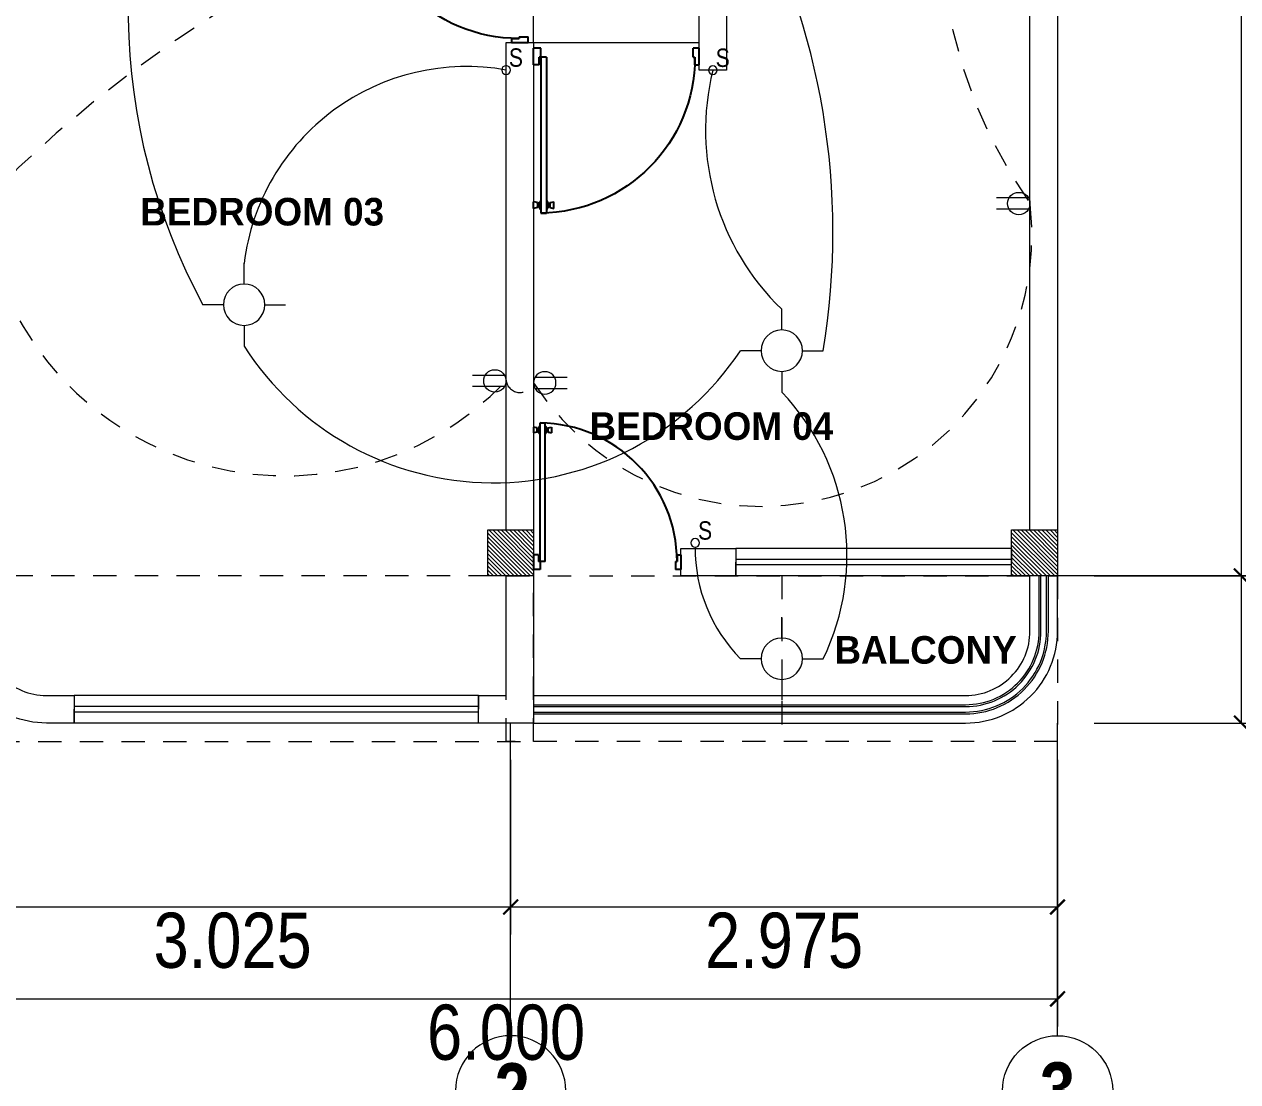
# Model space of a CAD drawing. Header units: millimetres. Extents: x 56 to 215, y 47 to 103.
# Drawn here: x 187.71 to 194.31, y 55.8 to 61.55 of the extents above; entities that cross this region are included whole.
import ezdxf
from ezdxf.enums import TextEntityAlignment as Align

# ---------------------------------------------------------------- set-up
doc = ezdxf.new("R2010")
doc.units = ezdxf.units.MM
doc.linetypes.add('DASHED', pattern=[19.05, 12.7, -6.35])
doc.linetypes.add('DASHED2', pattern=[0.375, 0.25, -0.125])
for name, color, linetype in [('A_Puerta', 32, 'Continuous'), ('G_Acotación', 171, 'Continuous'), ('IS_Muro', 232, 'Continuous')]:
    doc.layers.add(name, color=color, linetype=linetype)
for name, color, linetype, lineweight in [('A_Ventana', 140, 'Continuous', 9), ('Complemento', 151, 'Continuous', 9), ('E_Columna', 3, 'Continuous', 25), ('G_Ejes', 253, 'Continuous', 20), ('G_Texto', 122, 'Continuous', 20), ('IE_Accesorios', 71, 'Continuous', 20), ('IE_Alumbrado', 31, 'Continuous', 60), ('IE_Interruptor', 230, 'Continuous', 40), ('IE_Tomacorriente', 104, 'DASHED2', 40)]:
    doc.layers.add(name, color=color, linetype=linetype, lineweight=lineweight)
doc.styles.add('Acotacion', font='ARIALN.TTF')
doc.styles.add('Eje', font='ARIALNB.TTF', dxfattribs={"height": 0.3})
doc.styles.add('Rotulo', font='ARIALN.TTF', dxfattribs={"height": 0.1})
doc.styles.add('STYLE1', font='cityb___.ttf', dxfattribs={"width": 1.05})
doc.dimstyles.new('Lenin_50', dxfattribs={"dimtxt": 0.3, "dimasz": 0.08, "dimexe": 0.15, "dimexo": 0.2, "dimgap": 0.03, "dimtad": 2, "dimtih": 1, "dimtoh": 1, "dimlfac": -1, "dimzin": 4, "dimdsep": 46, "dimtxsty": 'Acotacion', "dimblk": 'ARCHTICK', "dimcen": 0.08, "dimclrd": 256, "dimclre": 256, "dimclrt": 4, "dimazin": 1, "dimtm": 1e-09, "dimtfac": 1, "dimtmove": 2, "dimatfit": 2, "dimfxl": 1, "dimtolj": 1, "dimlwd": 13, "dimlwe": 18, "dimarcsym": 0})
pattern_1 = [(135, (302.474023, -21.310414), (0.0112253202, 0.0112253202), [])]
pattern_2 = [(135, (302.474023, -21.310414), (0.0112253202, 0.0112253202), [])]

# ---------------------------------------------------------------- blocks, each defined once
blk = doc.blocks.new('Puerta 02')
for p, q in [((0.0239, 0.9132), (0, 0.918)), ((0, 0.918), (0, 0.8782)), ((0.0239, 0.883), (0, 0.8782)), ((0.0239, 0.9068), (0.0239, 0.9132)), ((0.0277, 0.9068), (0.0239, 0.9068)), ((0.0239, 0.8893), (0.0239, 0.9068)), ((0.0277, 0.8893), (0.0239, 0.8893)), ((0.0239, 0.8893), (0.0239, 0.883)), ((0.0317, 0.9092), (0.0277, 0.9092)), ((0.0277, 0.9068), (0.0277, 0.9092)), ((0.0277, 0.8893), (0.0277, 0.9068)), ((0.0277, 0.8893), (0.0277, 0.8869)), ((0.0317, 0.8869), (0.0277, 0.8869)), ((0.0317, 0.9092), (0.0317, 0.9124)), ((0.0357, 0.9124), (0.0317, 0.9124)), ((0.0317, 0.8869), (0.0317, 0.9092)), ((0.0317, 0.8869), (0.0317, 0.8838)), ((0.0357, 0.8838), (0.0317, 0.8838)), ((0.042, 0.9243), (0.0357, 0.9124)), ((0.0357, 0.8838), (0.0357, 0.9124)), ((0.042, 0.8718), (0.0357, 0.8838)), ((0.042, 0.8718), (0.042, 0.9243)), ((0.0436, 0.9243), (0.042, 0.9243)), ((0.0436, 0.9463), (0.0784, 0.9463)), ((0.0436, 0.005), (0.0436, 0.9463)), ((0.0784, 0.005), (0.0784, 0.9463)), ((0.0784, 0.9243), (0.08, 0.9243)), ((0.0789, 0.8981), (0.0789, 0.8981)), ((0.0789, 0.8981), (0.0789, 0.8981)), ((0.08, 0.8718), (0.08, 0.9243)), ((0.08, 0.9243), (0.0863, 0.9124)), ((0.08, 0.8718), (0.0863, 0.8838)), ((0.0863, 0.8838), (0.0863, 0.9124)), ((0.0863, 0.9124), (0.0903, 0.9124)), ((0.0863, 0.8838), (0.0903, 0.8838)), ((0.0903, 0.9092), (0.0903, 0.9124)), ((0.0903, 0.9092), (0.0943, 0.9092)), ((0.0903, 0.8869), (0.0903, 0.9092)), ((0.0903, 0.8869), (0.0943, 0.8869)), ((0.0903, 0.8869), (0.0903, 0.8838)), ((0.0943, 0.9068), (0.0943, 0.9092)), ((0.0943, 0.8893), (0.0943, 0.9068)), ((0.0943, 0.9068), (0.0983, 0.9068)), ((0.0943, 0.8893), (0.0943, 0.8869)), ((0.0943, 0.8893), (0.0983, 0.8893)), ((0.0983, 0.9132), (0.1221, 0.918)), ((0.0983, 0.9068), (0.0983, 0.9132)), ((0.0983, 0.8893), (0.0983, 0.9068)), ((0.0983, 0.8893), (0.0983, 0.883)), ((0.0983, 0.883), (0.1221, 0.8782)), ((0.1221, 0.918), (0.1221, 0.8782)), ((0.0436, 0.8718), (0.042, 0.8718)), ((0.0784, 0.8718), (0.08, 0.8718)), ((0, 0.05), (0, -0.05)), ((0.0336, 0.05), (0, 0.05)), ((0.0336, 0.05), (0.0336, 0.005)), ((0.0436, 0.005), (0.0336, 0.005)), ((0.0783, 0.005), (0.0433, 0.005)), ((0.0436, 0.005), (0.0436, -0.05)), ((0.965, 0.005), (0.975, 0.005)), ((0.965, 0.005), (0.965, -0.05)), ((0.975, 0.05), (0.975, 0.005)), ((0.975, 0.05), (1, 0.05)), ((1, 0.05), (1, -0.05)), ((0.0436, -0.05), (0, -0.05)), ((1, -0.05), (0.965, -0.05))]:
    blk.add_line(p, q)
blk.add_arc((0.0336, 0.005), 0.9414, 0, 89.39134)
blk = doc.blocks.new('Eri')
blk.add_line((-1.7, 0), (0, 0))
blk.add_circle((-2, 0), 0.3)
at = {"color": 1, "style": 'Eje', "flags": 4}
blk.add_attdef('H', text='', height=0.3, dxfattribs=at).set_placement((-2, 0), align=Align.MIDDLE_CENTER)
blk = doc.blocks.new('_ArchTick')
at = {"color": 0, "linetype": 'ByBlock', "const_width": 0.15}
blk.add_lwpolyline([(-0.5, -0.5), (0.5, 0.5)], dxfattribs=at)
blk = doc.blocks.new('*D755')
at = {"layer": 'Defpoints', "color": 0, "transparency": 16777216}
for p in [(187.328, 57.7529), (193.328, 57.7529), (193.328, 56.2529)]:
    blk.add_point(p, dxfattribs=at)
at = {"layer": 'G_Acotación', "lineweight": 18, "transparency": 16777216}
for p, q in [((187.328, 57.5529), (187.328, 56.1029)), ((193.328, 57.5529), (193.328, 56.1029))]:
    blk.add_line(p, q, dxfattribs=at)
at = {"layer": 'G_Acotación', "lineweight": 13, "transparency": 16777216}
blk.add_line((187.328, 56.2529), (193.328, 56.2529), dxfattribs=at)
at = {"layer": 'G_Acotación', "lineweight": 13, "transparency": 16777216, "xscale": 0.08, "yscale": 0.08, "zscale": 0.08, "rotation": 180}
blk.add_blockref('_ArchTick', (187.328, 56.2529), dxfattribs=at)
at = {"layer": 'G_Acotación', "lineweight": 13, "transparency": 16777216, "xscale": 0.08, "yscale": 0.08, "zscale": 0.08}
blk.add_blockref('_ArchTick', (193.328, 56.2529), dxfattribs=at)
at = {"layer": 'G_Acotación', "color": 4, "lineweight": 5, "transparency": 16777216, "insert": (190.328, 56.0697), "char_height": 0.3, "attachment_point": 5, "style": 'Acotacion'}
blk.add_mtext('\\A1;6.000', dxfattribs=at)
blk = doc.blocks.new('*D756')
at = {"layer": 'Defpoints', "color": 0, "transparency": 16777216}
for p in [(190.353, 57.7529), (193.328, 57.7529), (193.328, 56.7529)]:
    blk.add_point(p, dxfattribs=at)
at = {"layer": 'G_Acotación', "lineweight": 18, "transparency": 16777216}
for p, q in [((190.353, 57.5529), (190.353, 56.6029)), ((193.328, 57.5529), (193.328, 56.6029))]:
    blk.add_line(p, q, dxfattribs=at)
at = {"layer": 'G_Acotación', "lineweight": 13, "transparency": 16777216}
blk.add_line((190.353, 56.7529), (193.328, 56.7529), dxfattribs=at)
at = {"layer": 'G_Acotación', "lineweight": 13, "transparency": 16777216, "xscale": 0.08, "yscale": 0.08, "zscale": 0.08, "rotation": 180}
blk.add_blockref('_ArchTick', (190.353, 56.7529), dxfattribs=at)
at = {"layer": 'G_Acotación', "lineweight": 13, "transparency": 16777216, "xscale": 0.08, "yscale": 0.08, "zscale": 0.08}
blk.add_blockref('_ArchTick', (193.328, 56.7529), dxfattribs=at)
at = {"layer": 'G_Acotación', "color": 4, "lineweight": 5, "transparency": 16777216, "insert": (191.8405, 56.5697), "char_height": 0.3, "attachment_point": 5, "style": 'Acotacion'}
blk.add_mtext('\\A1;2.975', dxfattribs=at)
blk = doc.blocks.new('*D757')
at = {"layer": 'Defpoints', "color": 0, "transparency": 16777216}
for p in [(187.328, 57.7529), (190.353, 57.7529), (190.353, 56.7529)]:
    blk.add_point(p, dxfattribs=at)
at = {"layer": 'G_Acotación', "lineweight": 18, "transparency": 16777216}
for p, q in [((187.328, 57.5529), (187.328, 56.6029)), ((190.353, 57.5529), (190.353, 56.6029))]:
    blk.add_line(p, q, dxfattribs=at)
at = {"layer": 'G_Acotación', "lineweight": 13, "transparency": 16777216}
blk.add_line((187.328, 56.7529), (190.353, 56.7529), dxfattribs=at)
at = {"layer": 'G_Acotación', "lineweight": 13, "transparency": 16777216, "xscale": 0.08, "yscale": 0.08, "zscale": 0.08, "rotation": 180}
blk.add_blockref('_ArchTick', (187.328, 56.7529), dxfattribs=at)
at = {"layer": 'G_Acotación', "lineweight": 13, "transparency": 16777216, "xscale": 0.08, "yscale": 0.08, "zscale": 0.08}
blk.add_blockref('_ArchTick', (190.353, 56.7529), dxfattribs=at)
at = {"layer": 'G_Acotación', "color": 4, "lineweight": 5, "transparency": 16777216, "insert": (188.8405, 56.5697), "char_height": 0.3, "attachment_point": 5, "style": 'Acotacion'}
blk.add_mtext('\\A1;3.025', dxfattribs=at)
blk = doc.blocks.new('*D761')
at = {"layer": 'Defpoints', "color": 0, "transparency": 16777216}
for p in [(193.328, 71.0529), (194.828, 71.0529), (193.328, 58.5529)]:
    blk.add_point(p, dxfattribs=at)
at = {"layer": 'G_Acotación', "lineweight": 18, "transparency": 16777216}
for p, q in [((193.528, 71.0529), (194.978, 71.0529)), ((193.528, 58.5529), (194.978, 58.5529))]:
    blk.add_line(p, q, dxfattribs=at)
at = {"layer": 'G_Acotación', "lineweight": 13, "transparency": 16777216}
blk.add_line((194.828, 58.5529), (194.828, 71.0529), dxfattribs=at)
at = {"layer": 'G_Acotación', "lineweight": 13, "transparency": 16777216, "xscale": 0.08, "yscale": 0.08, "zscale": 0.08}
for p, rotation in [((194.828, 71.0529), 90), ((194.828, 58.5529), 270)]:
    blk.add_blockref('_ArchTick', p, dxfattribs=dict(at, rotation=rotation))
at = {"layer": 'G_Acotación', "color": 4, "lineweight": 5, "transparency": 16777216, "insert": (195.3567, 64.8029), "char_height": 0.3, "attachment_point": 5, "style": 'Acotacion'}
blk.add_mtext('\\A1;12.500', dxfattribs=at)
blk = doc.blocks.new('*D762')
at = {"layer": 'Defpoints', "color": 0, "transparency": 16777216}
for p in [(193.328, 62.4779), (194.328, 62.4779), (193.328, 58.5529)]:
    blk.add_point(p, dxfattribs=at)
at = {"layer": 'G_Acotación', "lineweight": 18, "transparency": 16777216}
for p, q in [((193.528, 62.4779), (194.478, 62.4779)), ((193.528, 58.5529), (194.478, 58.5529))]:
    blk.add_line(p, q, dxfattribs=at)
at = {"layer": 'G_Acotación', "lineweight": 13, "transparency": 16777216}
blk.add_line((194.328, 58.5529), (194.328, 62.4779), dxfattribs=at)
at = {"layer": 'G_Acotación', "lineweight": 13, "transparency": 16777216, "xscale": 0.08, "yscale": 0.08, "zscale": 0.08}
for p, rotation in [((194.328, 62.4779), 90), ((194.328, 58.5529), 270)]:
    blk.add_blockref('_ArchTick', p, dxfattribs=dict(at, rotation=rotation))
at = {"layer": 'G_Acotación', "color": 4, "lineweight": 5, "transparency": 16777216, "insert": (194.774, 60.5154), "char_height": 0.3, "attachment_point": 5, "style": 'Acotacion'}
blk.add_mtext('\\A1;3.925', dxfattribs=at)
blk = doc.blocks.new('*D765')
at = {"layer": 'Defpoints', "color": 0, "transparency": 16777216}
for p in [(193.328, 58.5529), (194.328, 58.5529), (193.328, 57.7529)]:
    blk.add_point(p, dxfattribs=at)
at = {"layer": 'G_Acotación', "lineweight": 18, "transparency": 16777216}
for p, q in [((193.528, 58.5529), (194.478, 58.5529)), ((193.528, 57.7529), (194.478, 57.7529))]:
    blk.add_line(p, q, dxfattribs=at)
at = {"layer": 'G_Acotación', "lineweight": 13, "transparency": 16777216}
blk.add_line((194.328, 57.7529), (194.328, 58.5529), dxfattribs=at)
at = {"layer": 'G_Acotación', "lineweight": 13, "transparency": 16777216, "xscale": 0.08, "yscale": 0.08, "zscale": 0.08}
for p, rotation in [((194.328, 58.5529), 90), ((194.328, 57.7529), 270)]:
    blk.add_blockref('_ArchTick', p, dxfattribs=dict(at, rotation=rotation))
at = {"layer": 'G_Acotación', "color": 4, "lineweight": 5, "transparency": 16777216, "insert": (194.6681, 58.1529), "char_height": 0.3, "attachment_point": 5, "style": 'Acotacion'}
blk.add_mtext('\\A1;.800', dxfattribs=at)
blk = doc.blocks.new('PUNTO LUZ')
for p, q in [((0, 0.1125), (0, 0.225)), ((-0.1125, 0), (-0.225, 0)), ((0.1125, 0), (0.225, 0)), ((0, -0.1125), (0, -0.225))]:
    blk.add_line(p, q)
blk.add_circle((0, 0), 0.1125)
blk = doc.blocks.new('Interuptor simple doble triple')
blk.add_circle((0, 0.0437), 0.0237)
at = {"style": 'Rotulo', "oblique": 20, "flags": 4}
blk.add_attdef('S A,B,C', (0.078, 0.0437), '', height=0.1, dxfattribs=at)
blk = doc.blocks.new('TOMACORRIENTE 0.40')
at = {"color": 5}
for p, q in [((0.0081, 0.0304), (0.1822, 0.0304)), ((0.0081, -0.0304), (0.1822, -0.0304))]:
    blk.add_line(p, q, dxfattribs=at)
blk.add_circle((0.0607, 0), 0.0608, dxfattribs=at)

msp = doc.modelspace()

# ---------------------------------------------------------------- hatches: boundary and pattern name
at = {"layer": 'E_Columna', "lineweight": 5}
h = msp.add_hatch(dxfattribs=at)
h.set_pattern_fill('LINE', color=256, scale=0.005, angle=45, style=0)
h.set_pattern_definition(pattern_1)
h.paths.add_polyline_path([(190.478, 58.5529), (190.228, 58.5529), (190.228, 58.8029), (190.478, 58.8029)])
h = msp.add_hatch(dxfattribs=at)
h.set_pattern_fill('LINE', color=256, scale=0.005, angle=45, style=0)
h.set_pattern_definition(pattern_1)
h.paths.add_polyline_path([(190.478, 58.5529), (190.228, 58.5529), (190.228, 58.8029), (190.478, 58.8029)])
h = msp.add_hatch(dxfattribs=at)
h.set_pattern_fill('LINE', color=256, scale=0.005, angle=45, style=0)
h.set_pattern_definition(pattern_2)
h.paths.add_polyline_path([(190.478, 58.5529), (190.228, 58.5529), (190.228, 58.8029), (190.478, 58.8029)])
h = msp.add_hatch(dxfattribs=at)
h.set_pattern_fill('LINE', color=256, scale=0.005, angle=45, style=0)
h.set_pattern_definition(pattern_1)
h.paths.add_polyline_path([(193.328, 58.5529), (193.078, 58.5529), (193.078, 58.8029), (193.328, 58.8029)])
h = msp.add_hatch(dxfattribs=at)
h.set_pattern_fill('LINE', color=256, scale=0.005, angle=45, style=0)
h.set_pattern_definition(pattern_1)
h.paths.add_polyline_path([(193.328, 58.5529), (193.078, 58.5529), (193.078, 58.8029), (193.328, 58.8029)])
h = msp.add_hatch(dxfattribs=at)
h.set_pattern_fill('LINE', color=256, scale=0.005, angle=45, style=0)
h.set_pattern_definition(pattern_2)
h.paths.add_polyline_path([(193.328, 58.5529), (193.078, 58.5529), (193.078, 58.8029), (193.328, 58.8029)])

# ---------------------------------------------------------------- linework, layer by layer
at = {"layer": 'A_Puerta', "lineweight": 5}
for q in [(190.478, 62.3529), (191.378, 61.4529)]:
    msp.add_line((190.478, 61.4529), q, dxfattribs=at)
at = {"layer": 'A_Ventana', "color": 2, "lineweight": 5}
for p, q in [((193.078, 58.7029), (191.578, 58.7029)), ((191.578, 58.7029), (191.578, 58.6279)), ((193.078, 58.7029), (193.078, 58.6279)), ((191.578, 58.5529), (191.578, 58.6279)), ((193.078, 58.5529), (193.078, 58.6279)), ((193.078, 58.5529), (191.578, 58.5529)), ((190.178, 57.9029), (187.978, 57.9029)), ((187.978, 57.9029), (187.978, 57.8279)), ((190.178, 57.9029), (190.178, 57.8279)), ((187.978, 57.7529), (187.978, 57.8279)), ((190.178, 57.7529), (190.178, 57.8279)), ((190.178, 57.7529), (187.978, 57.7529))]:
    msp.add_line(p, q, dxfattribs=at)
at = {"layer": 'A_Ventana', "lineweight": 5}
for p, q in [((193.078, 58.6429), (191.578, 58.6429)), ((193.078, 58.6129), (191.578, 58.6129)), ((190.178, 57.8429), (187.978, 57.8429)), ((190.178, 57.8129), (187.978, 57.8129))]:
    msp.add_line(p, q, dxfattribs=at)
at = {"layer": 'Complemento', "linetype": 'DASHED', "lineweight": 5, "ltscale": 0.01}
msp.add_line((191.828, 58.5529), (191.828, 57.6529), dxfattribs=at)
for points in [[(187.328, 58.5529), (187.328, 57.6529), (190.478, 57.6529), (190.478, 58.5529)], [(193.328, 58.5529), (193.328, 57.6529), (190.328, 57.6529), (190.328, 58.5529)]]:
    msp.add_lwpolyline(points, close=True, dxfattribs=at)
at = {"layer": 'Complemento', "lineweight": 5}
for points in [[(190.478, 57.7529), (192.828, 57.7529, 0.414214), (193.328, 58.2529), (193.328, 58.5529)], [(190.478, 57.9029), (192.828, 57.9029, 0.414214), (193.178, 58.2529), (193.178, 58.5529)]]:
    msp.add_lwpolyline(points, format="xyb", dxfattribs=at)
at = {"layer": 'Complemento', "color": 30, "lineweight": 5}
for points in [[(190.478, 57.8029), (192.828, 57.8029, 0.414214), (193.278, 58.2529), (193.278, 58.5529)], [(190.478, 57.8529), (192.828, 57.8529, 0.414214), (193.228, 58.2529), (193.228, 58.5529)], [(190.478, 57.8129), (192.828, 57.8129, 0.414214), (193.268, 58.2529), (193.268, 58.5529)], [(190.478, 57.8429), (192.828, 57.8429, 0.414214), (193.238, 58.2529), (193.238, 58.5529)]]:
    msp.add_lwpolyline(points, format="xyb", dxfattribs=at)
at = {"layer": 'E_Columna', "lineweight": 5}
for points in [[(190.478, 58.5529), (190.228, 58.5529), (190.228, 58.8029), (190.478, 58.8029)], [(190.478, 58.5529), (190.228, 58.5529), (190.228, 58.8029), (190.478, 58.8029)], [(190.478, 58.5529), (190.228, 58.5529), (190.228, 58.8029), (190.478, 58.8029)], [(193.328, 58.5529), (193.078, 58.5529), (193.078, 58.8029), (193.328, 58.8029)], [(193.328, 58.5529), (193.078, 58.5529), (193.078, 58.8029), (193.328, 58.8029)], [(193.328, 58.5529), (193.078, 58.5529), (193.078, 58.8029), (193.328, 58.8029)]]:
    msp.add_lwpolyline(points, close=True, dxfattribs=at)
at = {"layer": 'IE_Alumbrado', "lineweight": 5}
for centre, radius, start, end in [((191.671, 61.6386), 3.3989, 153.54464, 208.28867), ((188.1656, 60.4241), 3.9408, 350.56183, 28.47377), ((190.2611, 60.6712), 1.612, 212.59367, 326.34532), ((190.8956, 58.6657), 1.287, 334.06631, 43.57445), ((192.2116, 58.7033), 0.855, 179.63976, 224.61447)]:
    msp.add_arc(centre, radius, start, end, dxfattribs=at)
at = {"layer": 'IE_Interruptor', "lineweight": 5}
for centre, radius, start, end in [((190.1132, 60.1038), 1.2193, 79.85358, 172.97696), ((192.7667, 60.9777), 1.3534, 166.10045, 226.08118)]:
    msp.add_arc(centre, radius, start, end, dxfattribs=at)
at = {"layer": 'IE_Tomacorriente', "lineweight": 5, "ltscale": 0.5}
for centre, radius, start, end in [((195.3713, 62.1195), 2.6809, 144.68157, 215.10233), ((192.5204, 55.6624), 7.0419, 99.73562, 135.73052), ((189.1262, 60.7551), 1.6577, 186.13833, 316.46911), ((191.7143, 60.4052), 1.4739, 212.9848, 6.72562), ((190.4044, 59.6282), 0.0778, 190.97357, 340.99196)]:
    msp.add_arc(centre, radius, start, end, dxfattribs=at)
at = {"layer": 'IS_Muro', "lineweight": 5}
for points in [[(193.178, 58.5529), (193.078, 58.5529), (193.078, 58.8029), (193.178, 58.8029), (193.178, 62.3529), (191.528, 62.3529), (191.528, 61.3029), (191.378, 61.3029), (191.378, 62.5029), (193.078, 62.5029), (193.078, 62.6029), (193.178, 62.6029), (193.178, 66.9029), (193.078, 66.9029), (193.078, 67.0029), (192.778, 67.0029), (192.778, 67.1529)], [(192.778, 67.1529), (193.328, 67.1529), (193.328, 58.5529)], [(190.478, 61.4529), (190.478, 57.7529), (190.178, 57.7529), (190.178, 57.9029), (190.328, 57.9029)], [(190.328, 58.5529), (190.228, 58.5529), (190.228, 58.8029), (190.328, 58.8029), (190.328, 61.4529), (190.478, 61.4529)], [(190.328, 57.9029), (190.328, 57.9029), (190.328, 58.5529), (190.228, 58.5529), (190.228, 58.8029), (190.328, 58.8029), (190.328, 61.4529), (190.478, 61.4529)], [(190.478, 61.4529), (190.478, 58.5529)], [(191.578, 58.5529), (191.278, 58.5529), (191.278, 58.7029), (191.578, 58.7029), (191.578, 58.5529)]]:
    msp.add_lwpolyline(points, dxfattribs=at)
msp.add_lwpolyline([(187.478, 58.4029), (187.478, 58.2529, 0.414214), (187.828, 57.9029), (187.978, 57.9029), (187.978, 57.7529), (187.828, 57.7529, -0.414214), (187.328, 58.2529), (187.328, 58.4029)], format="xyb", dxfattribs=at)

# ---------------------------------------------------------------- block references
at = {"layer": 'A_Puerta', "lineweight": 5, "yscale": 0.8999999999999986, "zscale": 0.9}
for p, xscale, rotation in [((190.403, 62.3529), -0.9000000000000057, 90), ((190.478, 61.3779), -0.8999999999999773, 180)]:
    msp.add_blockref('Puerta 02', p, dxfattribs=dict(at, xscale=xscale, rotation=rotation))
at = {"layer": 'A_Puerta', "lineweight": 5, "xscale": 0.8000000000000114, "yscale": 0.8000000000000114, "zscale": 0.8000000000000114}
msp.add_blockref('Puerta 02', (190.478, 58.6279), dxfattribs=at)
at = {"layer": 'G_Ejes', "lineweight": 5}
ref = msp.add_blockref('Eri', (193.328, 58.5529), dxfattribs=dict(at, xscale=-1))
ref.add_attrib('H', 'A', dxfattribs={"layer": '0', "color": 1, "height": 0.3, "style": 'Eje', "flags": 4}).set_placement((195.329, 58.5529), align=Align.MIDDLE_CENTER)
ref = msp.add_blockref('Eri', (190.353, 57.7529), dxfattribs=dict(at, xscale=-1, rotation=270))
ref.add_attrib('H', '2', dxfattribs={"layer": '0', "color": 1, "height": 0.3, "style": 'Eje', "flags": 4}).set_placement((190.3616, 55.7529), align=Align.MIDDLE_CENTER)
ref = msp.add_blockref('Eri', (193.328, 57.7529), dxfattribs=dict(at, rotation=90))
ref.add_attrib('H', '3', dxfattribs={"layer": '0', "color": 1, "height": 0.3, "style": 'Eje', "flags": 4}).set_placement((193.328, 55.758), align=Align.MIDDLE_CENTER)
at = {"layer": 'IE_Accesorios', "lineweight": 5}
ref = msp.add_blockref('Interuptor simple doble triple', (190.328, 61.2604), dxfattribs=dict(at, xscale=-1))
ref.add_attrib('S A,B,C', 'S', (190.3435, 61.322), dxfattribs={"layer": '0', "height": 0.1, "rotation": 360, "style": 'Rotulo', "flags": 4})
ref = msp.add_blockref('Interuptor simple doble triple', (191.453, 61.2592), dxfattribs=dict(at, xscale=-1))
ref.add_attrib('S A,B,C', 'S', (191.4685, 61.3208), dxfattribs={"layer": '0', "height": 0.1, "rotation": 360, "style": 'Rotulo', "flags": 4})
at = {"layer": 'IE_Accesorios', "lineweight": 5, "rotation": 179.9999999999927}
for p in [(193.178, 60.5779), (190.328, 59.6134)]:
    msp.add_blockref('TOMACORRIENTE 0.40', p, dxfattribs=at)
at = {"layer": 'IE_Accesorios', "lineweight": 5, "xscale": -1}
for p in [(188.903, 60.0279), (191.828, 59.7779), (191.828, 58.1029)]:
    msp.add_blockref('PUNTO LUZ', p, dxfattribs=at)
at = {"layer": 'IE_Accesorios', "lineweight": 5, "xscale": -1, "rotation": 180}
msp.add_blockref('TOMACORRIENTE 0.40', (190.478, 59.6029), dxfattribs=at)
at = {"layer": 'IE_Accesorios', "lineweight": 5}
ref = msp.add_blockref('Interuptor simple doble triple', (191.3571, 58.6887), dxfattribs=dict(at, xscale=-1))
ref.add_attrib('S A,B,C', 'S', (191.3726, 58.7503), dxfattribs={"layer": '0', "height": 0.1, "rotation": 360, "style": 'Rotulo', "flags": 4})

# ---------------------------------------------------------------- texts
at = {"layer": 'G_Texto', "lineweight": 5, "ltscale": 0.2, "style": 'STYLE1'}
for s, p in [('BEDROOM 03', (189.0013, 60.5336)), ('BEDROOM 04', (191.4451, 59.3678)), ('BALCONY', (192.61, 58.1509))]:
    msp.add_text(s, height=0.15, rotation=360, dxfattribs=at).set_placement(p, align=Align.MIDDLE)

# ---------------------------------------------------------------- dimensions: what is measured, and where the dimension line sits
at = {"layer": 'G_Acotación', "lineweight": 5}
for base, p1, p2, angle, picture, middle in [((194.828, 71.0529), (193.328, 58.5529), (193.328, 71.0529), 90, '*D761', (195.3567, 64.8029)), ((194.328, 62.4779), (193.328, 58.5529), (193.328, 62.4779), 90, '*D762', (194.774, 60.5154)), ((194.328, 58.5529), (193.328, 57.7529), (193.328, 58.5529), 90, '*D765', (194.6681, 58.1529)), ((193.328, 56.2529), (187.328, 57.7529), (193.328, 57.7529), 180, '*D755', (190.328, 56.0697)), ((190.353, 56.7529), (187.328, 57.7529), (190.353, 57.7529), 180, '*D757', (188.8405, 56.5697)), ((193.328, 56.7529), (190.353, 57.7529), (193.328, 57.7529), 180, '*D756', (191.8405, 56.5697))]:
    dim = msp.add_linear_dim(base=base, p1=p1, p2=p2, angle=angle, dimstyle='Lenin_50', override={"dimdec": 3, "dimfxl": 0.06}, dxfattribs=at)
    dim.commit()
    dim.dimension.update_dxf_attribs({"geometry": picture, "text_midpoint": middle})

doc.saveas('drawing.dxf')
